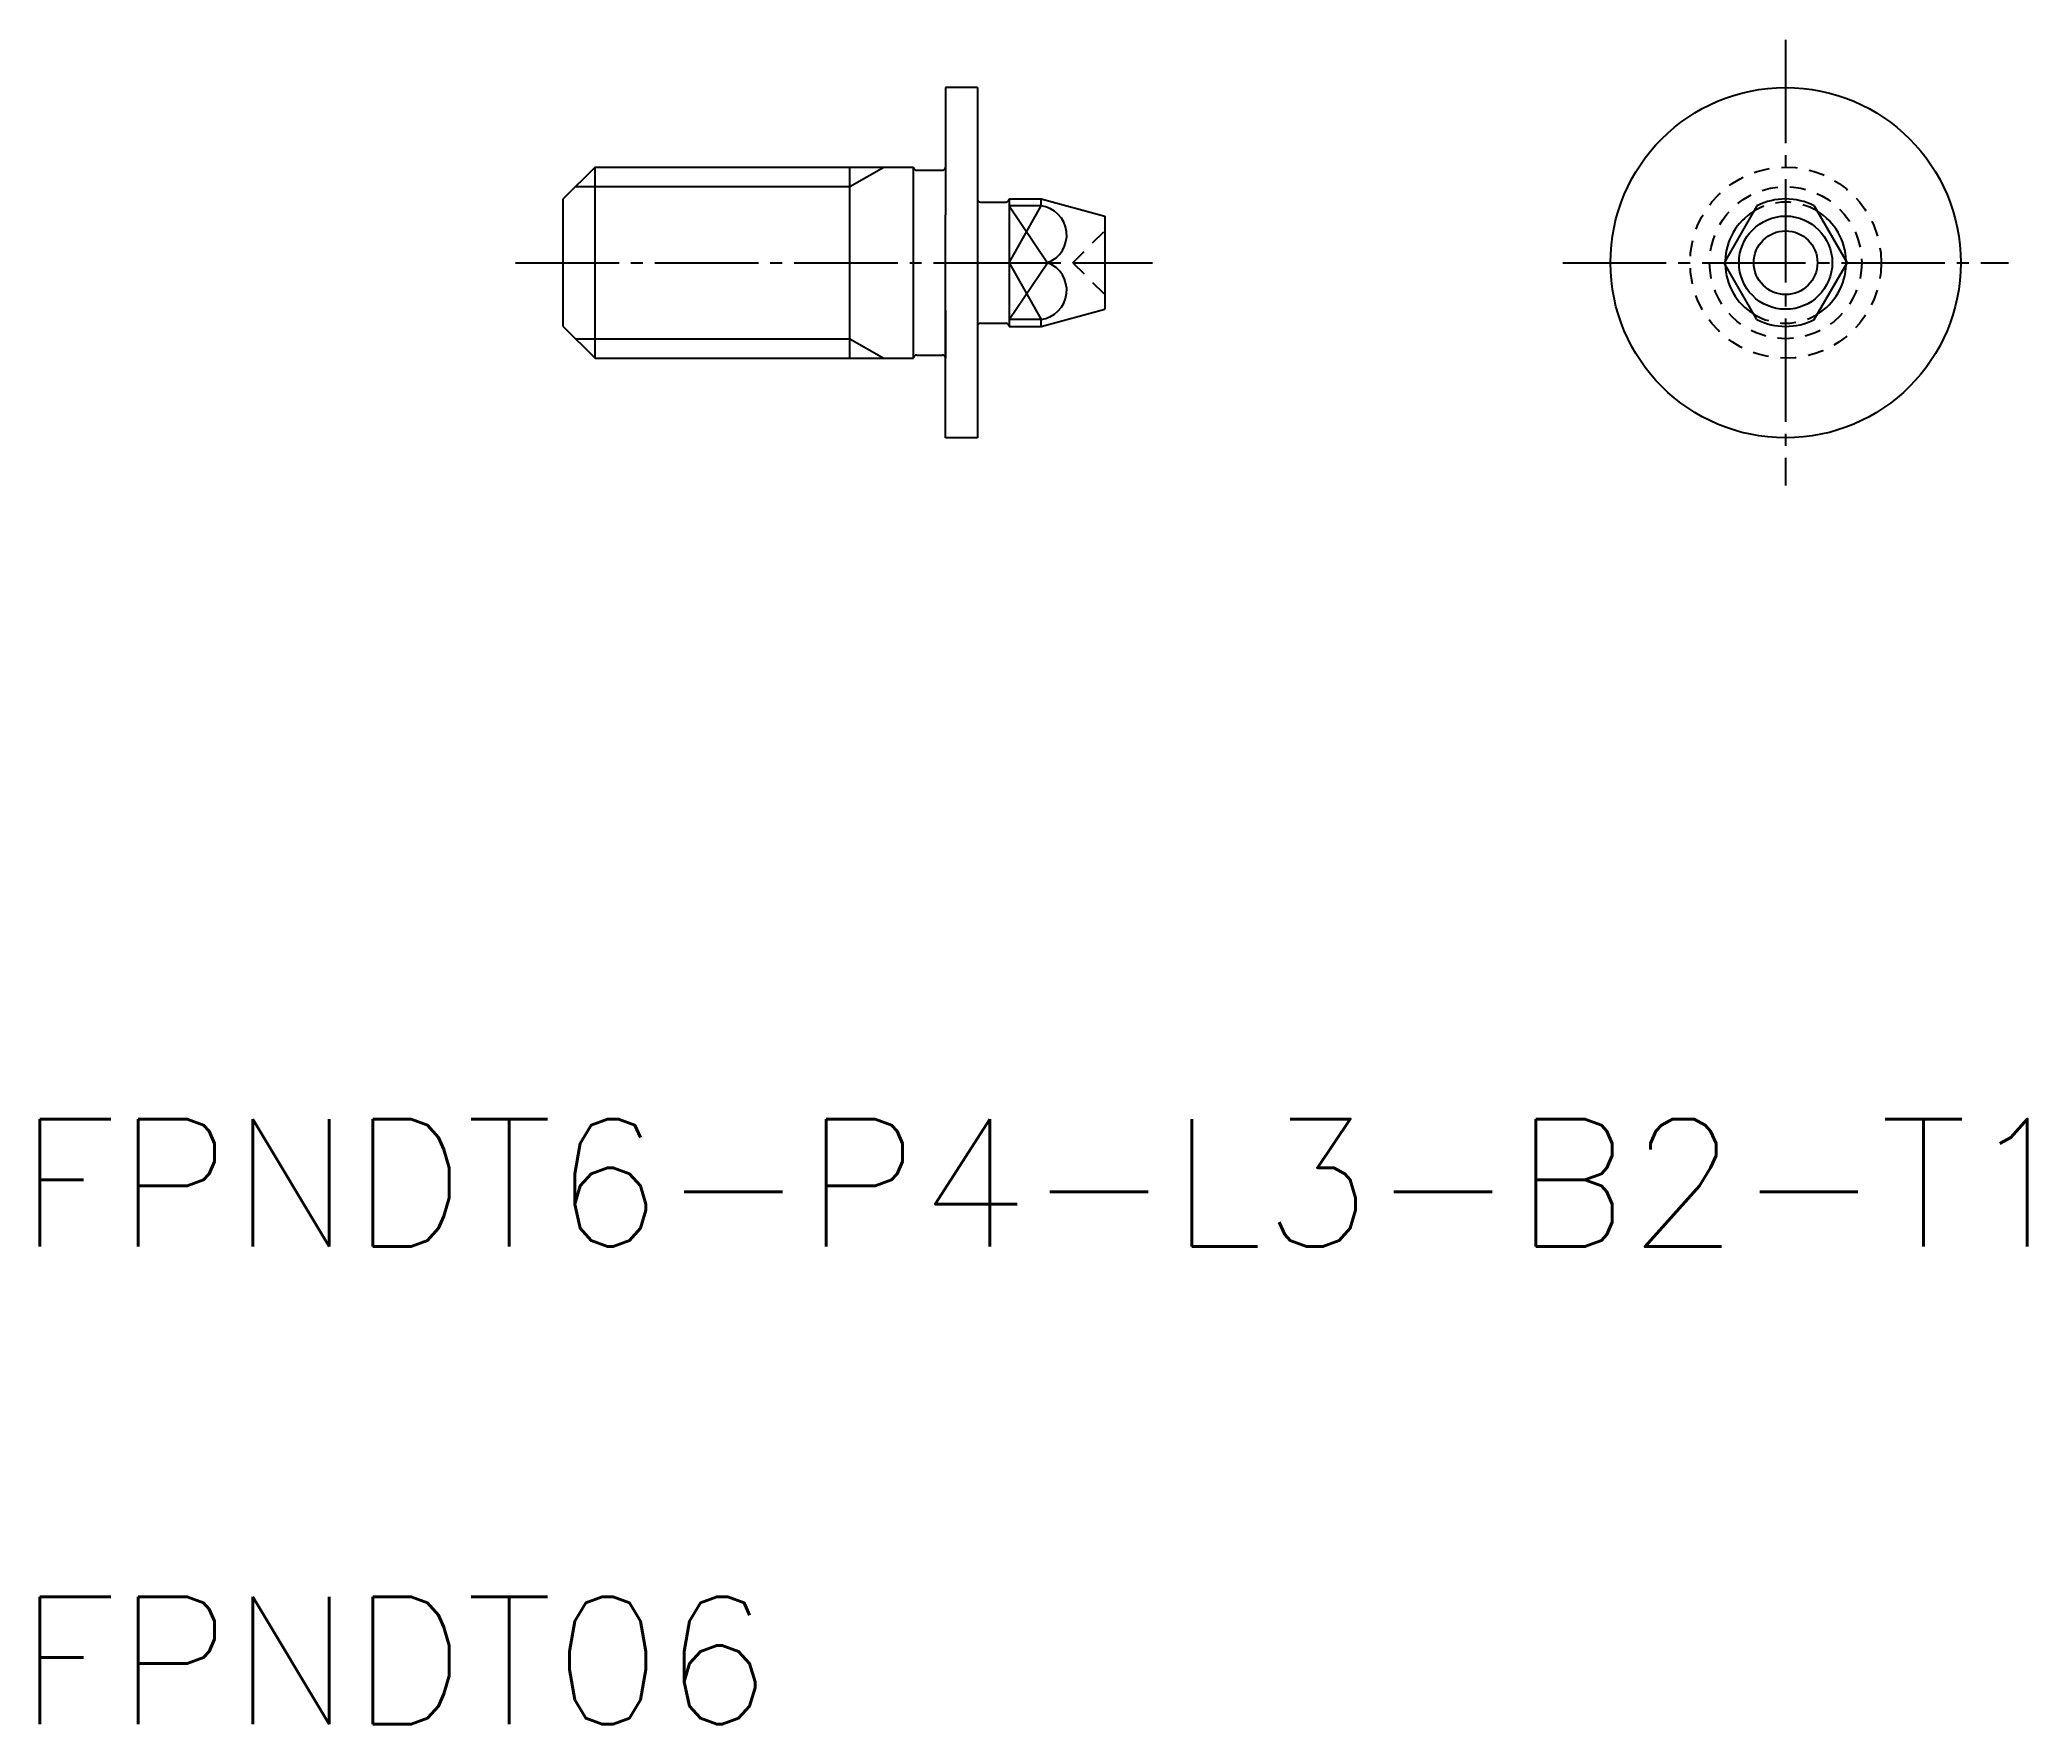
# Model space of a CAD drawing. Extents: x 112.9 to 175.3, y 47.7 to 100.6.
import ezdxf

# ---------------------------------------------------------------- set-up
doc = ezdxf.new("R2010")
doc.units = 0
doc.header["$LTSCALE"] = 0.25
doc.linetypes.add('CENTER', pattern=[17.5, 13, -1.5, 1.5, -1.5])
doc.linetypes.add('DASHED', pattern=[3.5, 2, -1.5])
doc.layers.get('0').update_dxf_attribs({"linetype": 'CONTINUOUS'})
doc.layers.add('CENTER', color=1, linetype='CENTER')
doc.styles.get("Standard").update_dxf_attribs({"font": 'txt.shx'})

msp = doc.modelspace()

# ---------------------------------------------------------------- linework, layer by layer
at = {"color": 7, "linetype": 'CONTINUOUS'}
for p, q in [((142.324, 99.096), (141.324, 99.096)), ((141.324, 99.096), (141.324, 95.096)), ((142.324, 99.096), (142.324, 88.096)), ((130.324, 96.596), (129.324, 95.596)), ((130.324, 90.596), (130.324, 96.596)), ((130.324, 96.596), (140.324, 96.596)), ((138.324, 90.596), (138.324, 96.596)), ((140.324, 90.596), (140.324, 96.596)), ((140.424, 96.496), (141.224, 96.496)), ((129.324, 91.596), (129.324, 95.596)), ((142.424, 95.496), (143.224, 95.496)), ((143.324, 95.596), (144.324, 95.596)), ((143.324, 95.596), (143.324, 91.596)), ((144.324, 95.382), (144.324, 95.596)), ((144.324, 95.596), (146.324, 95.06)), ((141.324, 92.096), (141.324, 95.096)), ((144.324, 95.382), (143.324, 95.382)), ((146.324, 95.06), (146.324, 92.132)), ((166.801, 95.382), (165.77, 93.596)), ((168.601, 95.382), (169.632, 93.596)), ((143.324, 93.596), (144.524, 93.596)), ((166.801, 91.81), (165.77, 93.596)), ((168.601, 91.81), (169.632, 93.596)), ((141.324, 92.096), (141.324, 90.596)), ((141.324, 88.096), (141.324, 92.096)), ((144.324, 91.81), (143.324, 91.81)), ((144.324, 91.596), (146.324, 92.132)), ((144.324, 91.596), (144.324, 91.81)), ((129.324, 91.596), (130.324, 90.596)), ((142.424, 91.696), (143.224, 91.696)), ((143.324, 91.596), (144.324, 91.596)), ((130.324, 90.596), (140.324, 90.596)), ((140.424, 90.696), (141.224, 90.696)), ((142.324, 88.096), (141.324, 88.096))]:
    msp.add_line(p, q, dxfattribs=at)
at = {"color": 3}
for p, q in [((138.324, 95.983), (139.387, 96.596)), ((129.711, 95.983), (138.324, 95.983)), ((143.324, 93.596), (144.324, 95.382)), ((143.324, 95.382), (144.524, 93.596)), ((143.324, 91.81), (144.524, 93.596)), ((143.324, 93.596), (144.324, 91.81)), ((129.711, 91.21), (138.324, 91.21)), ((138.324, 91.21), (139.387, 90.596))]:
    msp.add_line(p, q, dxfattribs=at)
at = {"color": 3, "linetype": 'DASHED'}
for q in [(146.324, 94.596), (146.324, 92.596)]:
    msp.add_line((145.324, 93.596), q, dxfattribs=at)
at = {"color": 7, "linetype": 'CONTINUOUS'}
for radius in [5.5, 1.464, 1]:
    msp.add_circle((167.701, 93.596), radius, dxfattribs=at)
at = {"color": 3, "linetype": 'DASHED'}
for radius in [3, 2.387]:
    msp.add_circle((167.701, 93.596), radius, dxfattribs=at)
at = {"color": 7, "linetype": 'CONTINUOUS'}
for centre, radius, start, end in [((140.424, 96.596), 0.1, 180, 270), ((141.224, 96.596), 0.1, 270, 0), ((142.424, 95.596), 0.1, 180, 270), ((143.224, 95.596), 0.1, 270, 0), ((167.701, 93.596), 2, 63.25632, 116.74368), ((144.205, 94.465), 0.925, 290.18213, 82.59642), ((167.701, 93.596), 1.9, 121.67104, 178.32896), ((167.701, 93.596), 1.9, 1.67104, 58.32896), ((144.205, 92.728), 0.925, 277.40358, 69.81787), ((167.701, 93.596), 1.9, 181.67104, 238.32896), ((167.701, 93.596), 1.9, 301.67104, 358.32896), ((167.701, 93.596), 2, 243.25632, 296.74368), ((142.424, 91.596), 0.1, 90, 180), ((143.224, 91.596), 0.1, 0, 90), ((140.424, 90.596), 0.1, 90, 180), ((141.224, 90.596), 0.1, 0, 90)]:
    msp.add_arc(centre, radius, start, end, dxfattribs=at)
at = {"color": 3, "linetype": 'DASHED'}
for start, end in [(58.32896, 121.67104), (178.32896, 181.67104), (358.32896, 1.67104), (238.32896, 301.67104)]:
    msp.add_arc((167.701, 93.596), 1.9, start, end, dxfattribs=at)
at = {"layer": 'CENTER', "color": 1, "linetype": 'CENTER'}
for p, q in [((167.701, 100.596), (167.701, 86.596)), ((127.824, 93.596), (147.824, 93.596)), ((160.701, 93.596), (174.701, 93.596))]:
    msp.add_line(p, q, dxfattribs=at)

# ---------------------------------------------------------------- texts
for s, p in [('FPNDT6-P4-L3-B2-T1', (112.201, 62.705)), ('FPNDT06', (112.201, 47.705))]:
    msp.add_text(s, height=4).set_placement(p)

doc.saveas('drawing.dxf')
